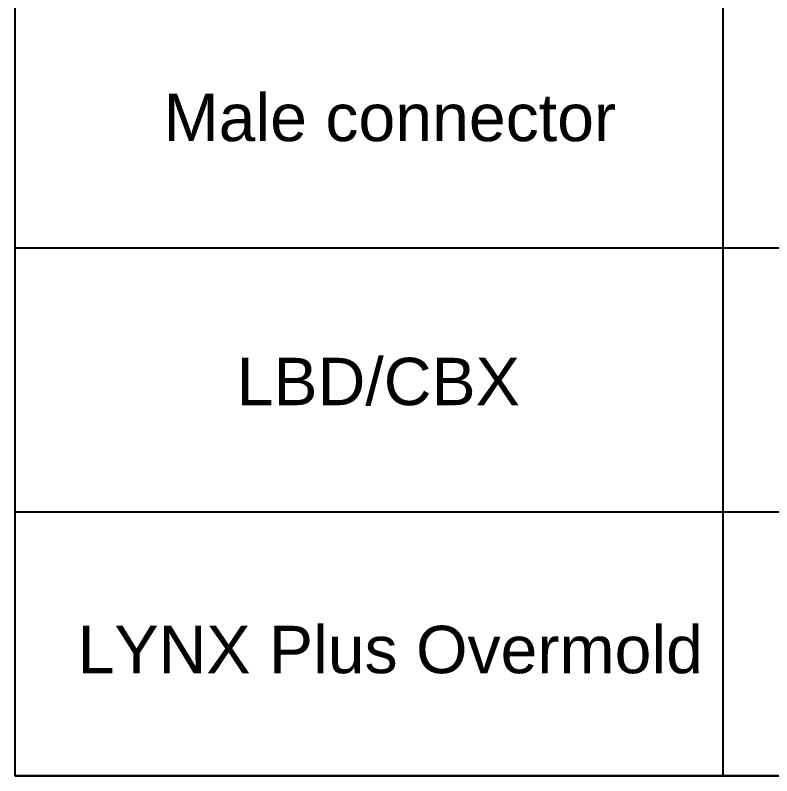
# Model space of a CAD drawing. Header units: millimetres. Extents: x 11482 to 13134, y 681 to 1782.
# Drawn here: x 12747.9 to 12826, y 1171.4 to 1249.9 of the extents above; entities that cross this region are included whole.
import ezdxf

# ---------------------------------------------------------------- set-up
doc = ezdxf.new("R2010")
doc.units = ezdxf.units.MM
doc.styles.get("Standard").update_dxf_attribs({"font": ''})
doc.styles.get('Standard').set_extended_font_data('SimSun')

msp = doc.modelspace()

# ---------------------------------------------------------------- linework, layer by layer
for points in [[(12880.339, 1471.254), (12880.339, 1171.403), (12747.873, 1171.403), (12747.873, 1471.254), (12820.908, 1471.254)], [(12820.908, 1471.254), (12820.908, 1171.403)], [(12747.873, 1225.922), (12880.339, 1225.922)], [(12747.873, 1198.662), (12880.339, 1198.662)], [(12747.873, 1171.403), (12880.339, 1171.403)]]:
    msp.add_lwpolyline(points)

# ---------------------------------------------------------------- texts
at = {"char_height": 4.89008, "attachment_point": 1}
for s, width, insert in [('{\\fArial|b0|i0|c0|p34;Male connector}', 118.4028, (12763.18, 1241.815)), ('{\\fArial|b0|i0|c0|p34;LBD/CBX}', 34.6139, (12770.723, 1214.556)), ('{\\fArial|b0|i0|c0|p34;LYNX Plus Overmold}', 71.48323, (12754.314, 1186.886))]:
    msp.add_mtext_dynamic_manual_height_columns(s, width=width, gutter_width=48.513, heights=[12.217], dxfattribs=dict(at, insert=insert))

doc.saveas('drawing.dxf')
